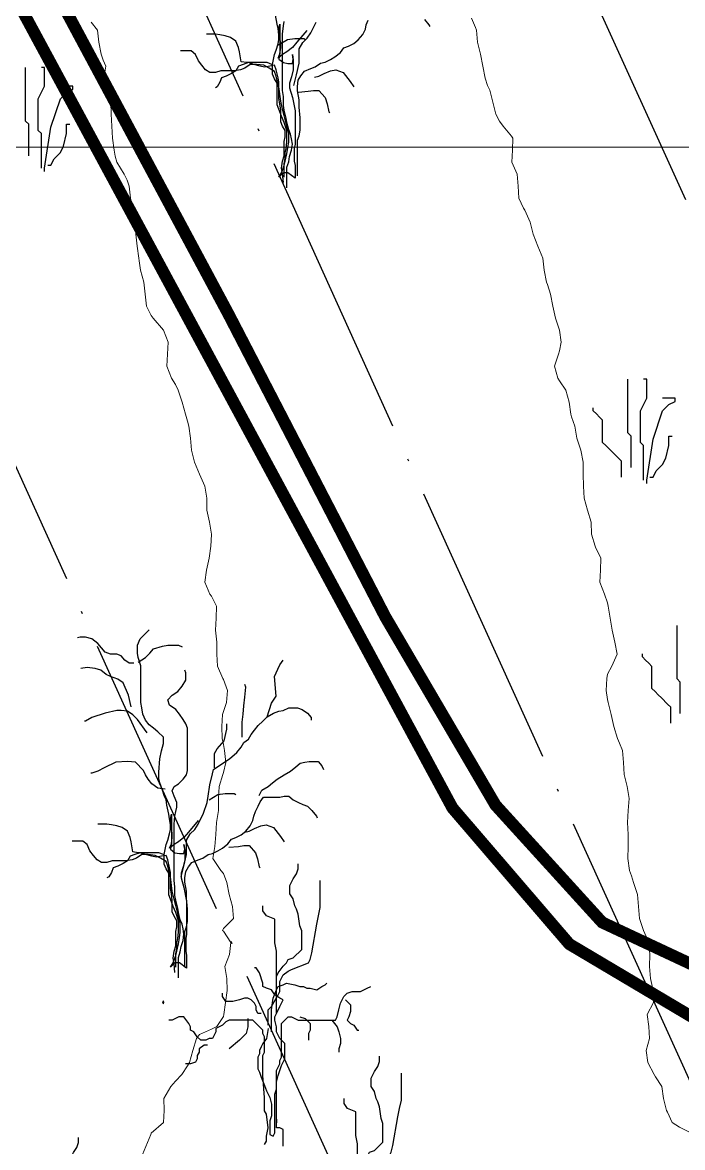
# Model space of a CAD drawing. Header units: centimetres. Extents: x 0 to 642158, y -847 to 649707.
# Drawn here: x 617072.88 to 617100.37, y 620845.7 to 620892.57 of the extents above; entities that cross this region are included whole.
import ezdxf

# ---------------------------------------------------------------- set-up
doc = ezdxf.new("R2010")
doc.units = ezdxf.units.CM
doc.header["$MEASUREMENT"] = 0
doc.linetypes.add('ACAD_ISO04W100', pattern=[30, 24, -3, 0, -3])
for name, color, linetype, lineweight in [('MEV_grille', 254, 'Continuous', 9), ('MEV_schema paysager_V', 7, 'Continuous', 20), ('MEV_vegetal_V', 7, 'Continuous', 25), ('WAL_topographie 0.5', 253, 'Continuous', 20)]:
    doc.layers.add(name, color=color, linetype=linetype, lineweight=lineweight)
doc.layers.add('MEV_schema paysager_Ha', color=7, linetype='Continuous', lineweight=25, transparency=0.13)
picture_1 = doc.add_image_def('image2.png', size_in_pixel=(6614, 11023))

# ---------------------------------------------------------------- blocks, each defined once
blk = doc.blocks.new('legende vegetal')
at = {"linetype": 'ACAD_ISO04W100', "ltscale": 0.5}
for points in [[(617100.411, 620884.99), (617067.216, 620958.2)], [(617100.688, 620848.054), (617053.555, 620952.006)], [(617093.335, 620827.948), (617039.497, 620946.687)]]:
    blk.add_lwpolyline(points, dxfattribs=at)
for points in [[(617073.049, 620886.832), (617073.049, 620888.145), (617072.918, 620888.276), (617072.918, 620890.509)], [(617073.574, 620886.306), (617073.574, 620887.751), (617073.443, 620887.882), (617073.443, 620889.195), (617073.706, 620889.721), (617073.706, 620890.509), (617073.574, 620890.509)], [(617073.706, 620886.175), (617073.706, 620886.306), (617073.968, 620888.013), (617074.363, 620889.195), (617074.625, 620889.458), (617074.888, 620889.589), (617074.888, 620889.721), (617074.363, 620889.721)], [(617073.837, 620886.438), (617073.968, 620886.438), (617074.1, 620886.7), (617074.363, 620886.963), (617074.494, 620887.225), (617074.625, 620887.751), (617074.625, 620888.145), (617074.757, 620888.145)], [(617098.132, 620873.838), (617098.132, 620875.151), (617098, 620875.282), (617098, 620877.515)], [(617098.657, 620873.313), (617098.657, 620874.757), (617098.526, 620874.888), (617098.526, 620876.202), (617098.789, 620876.727), (617098.789, 620877.515), (617098.657, 620877.515)], [(617098.789, 620873.181), (617098.789, 620873.313), (617099.051, 620875.02), (617099.445, 620876.202), (617099.708, 620876.464), (617099.971, 620876.596), (617099.971, 620876.727), (617099.445, 620876.727)], [(617097.738, 620873.444), (617097.738, 620874.1), (617097.606, 620874.232), (617097.344, 620874.494), (617097.212, 620874.626), (617097.081, 620874.757), (617096.949, 620874.888), (617096.949, 620875.808), (617096.818, 620875.939), (617096.687, 620876.07), (617096.555, 620876.202), (617096.555, 620876.333)], [(617098.92, 620873.444), (617099.051, 620873.444), (617099.183, 620873.706), (617099.445, 620873.969), (617099.577, 620874.232), (617099.708, 620874.757), (617099.708, 620875.151), (617099.84, 620875.151)], [(617100.183, 620863.586), (617100.183, 620864.899), (617100.052, 620865.031), (617100.052, 620867.263)], [(617099.789, 620863.192), (617099.789, 620863.849), (617099.657, 620863.98), (617099.395, 620864.243), (617099.263, 620864.374), (617099.132, 620864.505), (617099.001, 620864.637), (617099.001, 620865.556), (617098.869, 620865.687), (617098.738, 620865.818), (617098.606, 620865.95), (617098.606, 620866.081)]]:
    blk.add_lwpolyline(points)
at = {"layer": 'MEV_vegetal_V'}
for points in [[(617083.69, 620885.937), (617083.69, 620886.496), (617083.727, 620886.72), (617083.727, 620886.944), (617083.765, 620887.13), (617083.802, 620887.391), (617083.802, 620887.875), (617083.69, 620888.211), (617083.578, 620888.472), (617083.466, 620888.77), (617083.392, 620888.956), (617083.392, 620889.851), (617083.28, 620890.037), (617083.205, 620890.224), (617083.205, 620890.634), (617083.28, 620891.044), (617083.354, 620891.23), (617083.429, 620891.491), (617083.466, 620891.677), (617083.466, 620891.864), (617083.429, 620892.125), (617083.392, 620892.311), (617083.317, 620892.684)], [(617083.802, 620885.49), (617083.802, 620886.347), (617083.876, 620886.571), (617083.913, 620886.794), (617083.988, 620887.055), (617084.026, 620887.316), (617083.988, 620887.54), (617083.951, 620887.726), (617083.876, 620887.912), (617083.802, 620888.211), (617083.765, 620888.397), (617083.69, 620888.732), (617083.652, 620888.919), (617083.652, 620889.292), (617083.615, 620889.553), (617083.615, 620891.901), (617083.652, 620892.236), (617083.69, 620892.423)], [(617084.085, 620889.752), (617084.197, 620890.2), (617084.309, 620890.684), (617084.309, 620891.281), (617084.458, 620891.542), (617084.645, 620891.728), (617084.794, 620891.952), (617085.017, 620892.399)], [(617084.235, 620885.988), (617084.235, 620887.479), (617084.309, 620887.665), (617084.346, 620887.888), (617084.346, 620888.41), (617084.309, 620888.858), (617084.309, 620889.156), (617084.235, 620889.529), (617084.235, 620889.715), (617084.272, 620889.976), (617084.384, 620890.162), (617084.533, 620890.349), (617084.794, 620890.461), (617084.98, 620890.535), (617085.204, 620890.684), (617085.391, 620890.721), (617085.614, 620890.833), (617085.801, 620890.945), (617086.025, 620891.131), (617086.174, 620891.318), (617086.36, 620891.392), (617086.584, 620891.504), (617086.77, 620891.653), (617086.957, 620891.877), (617087.069, 620892.101), (617087.106, 620892.287), (617087.18, 620892.473)], [(617089.53, 620892.511), (617089.716, 620892.287), (617089.753, 620892.212)], [(617084.622, 620892.05), (617084.212, 620891.565), (617084.026, 620891.342), (617083.802, 620891.155), (617083.615, 620891.044), (617083.429, 620890.894), (617083.503, 620891.081), (617083.541, 620891.342), (617083.541, 620891.528), (617083.503, 620891.715), (617083.503, 620891.938), (617083.466, 620892.125), (617083.503, 620892.311), (617083.503, 620891.118), (617083.466, 620890.857), (617083.652, 620890.708), (617083.839, 620890.671), (617084.026, 620890.671), (617084.063, 620890.857), (617084.026, 620891.044), (617084.063, 620890.82), (617084.063, 620890.41), (617083.988, 620890.112), (617083.913, 620889.851), (617083.913, 620889.664), (617084.026, 620889.254), (617084.137, 620888.695), (617084.137, 620887.316), (617084.1, 620887.13), (617084.1, 620886.608), (617084.137, 620886.422), (617084.137, 620885.9), (617083.839, 620886.123), (617083.652, 620886.123), (617083.466, 620885.937), (617083.578, 620886.123), (617083.69, 620886.422), (617083.727, 620886.608), (617083.802, 620886.906), (617083.839, 620887.167), (617083.876, 620887.391), (617083.876, 620887.763), (617083.765, 620888.173), (617083.69, 620888.509), (617083.615, 620888.77), (617083.541, 620889.105), (617083.466, 620889.702), (617083.466, 620889.888), (617083.429, 620890.074), (617083.354, 620890.41), (617083.28, 620890.596), (617083.093, 620890.559), (617082.87, 620890.522), (617082.683, 620890.559), (617082.422, 620890.634), (617082.198, 620890.708), (617081.975, 620890.634), (617081.788, 620890.559), (617081.676, 620890.373), (617081.49, 620890.261), (617081.266, 620890.149), (617081.08, 620890.074), (617081.005, 620889.888), (617080.893, 620889.702), (617080.818, 620889.664)], [(617083.168, 620890.634), (617082.981, 620890.708), (617082.124, 620890.708), (617081.9, 620890.745), (617081.826, 620891.155), (617081.788, 620891.342), (617081.676, 620891.603), (617081.452, 620891.752), (617081.229, 620891.826), (617081.005, 620891.864), (617080.818, 620891.901), (617080.446, 620891.901)], [(617083.455, 620891.451), (617083.828, 620891.675), (617084.126, 620891.712), (617084.499, 620891.712), (617084.574, 620891.675)], [(617083.652, 620885.713), (617083.615, 620886.086), (617083.578, 620886.31), (617083.615, 620886.608), (617083.69, 620886.832), (617083.69, 620887.428), (617083.727, 620887.614), (617083.727, 620887.875), (617083.615, 620888.062), (617083.541, 620888.248), (617083.541, 620888.732), (617083.503, 620888.993), (617083.466, 620889.217), (617083.466, 620889.664), (617083.392, 620889.963), (617083.354, 620890.149), (617083.28, 620890.335), (617083.056, 620890.484), (617082.832, 620890.596), (617082.534, 620890.634), (617082.273, 620890.634), (617082.049, 620890.484), (617081.863, 620890.41), (617081.602, 620890.373), (617081.042, 620890.373), (617080.818, 620890.298), (617080.595, 620890.298), (617080.408, 620890.41), (617080.259, 620890.596), (617080.11, 620890.783), (617079.998, 620891.044), (617079.812, 620891.193), (617079.364, 620891.193)], [(617084.947, 620890.109), (617085.133, 620890.146), (617085.357, 620890.258), (617085.618, 620890.37), (617085.842, 620890.407), (617086.14, 620890.295), (617086.438, 620889.923), (617086.587, 620889.699)], [(617084.276, 620889.475), (617084.686, 620889.513), (617084.909, 620889.55), (617085.133, 620889.55), (617085.394, 620889.252), (617085.469, 620888.991), (617085.543, 620888.655), (617085.581, 620888.618)], [(617077.422, 620865.695), (617077.235, 620865.695), (617077.049, 620865.807), (617076.899, 620865.993), (617076.713, 620866.068), (617076.452, 620866.068), (617076.228, 620866.143), (617075.93, 620866.515), (617075.669, 620866.702), (617075.408, 620866.776), (617075.184, 620866.776), (617075.072, 620866.739)], [(617079.174, 620853.022), (617079.174, 620853.581), (617079.211, 620853.805), (617079.211, 620854.028), (617079.249, 620854.215), (617079.286, 620854.476), (617079.286, 620854.96), (617079.174, 620855.295), (617079.062, 620855.556), (617078.95, 620855.855), (617078.876, 620856.041), (617078.876, 620856.936), (617078.764, 620857.122), (617078.689, 620857.308), (617078.689, 620857.718), (617078.764, 620858.128), (617078.839, 620858.315), (617078.913, 620858.576), (617078.95, 620858.762), (617078.95, 620858.949), (617078.913, 620859.209), (617078.876, 620859.396), (617078.801, 620859.769), (617078.764, 620859.992), (617078.689, 620860.179), (617078.615, 620860.402), (617078.503, 620860.701), (617078.465, 620860.887), (617078.465, 620861.148), (617078.503, 620861.707), (617078.578, 620862.042), (617078.652, 620862.341), (617078.652, 620862.602), (617078.428, 620862.825), (617078.242, 620862.974), (617078.055, 620863.123), (617077.906, 620863.31), (617077.794, 620863.571), (617077.757, 620863.832), (617077.72, 620864.055), (617077.72, 620865.583), (617077.608, 620865.919), (617077.57, 620866.105), (617077.57, 620866.441), (617077.683, 620866.702), (617077.906, 620866.925), (617078.055, 620867.074)], [(617077.608, 620865.732), (617077.906, 620865.919), (617078.093, 620866.105), (617078.242, 620866.292), (617078.615, 620866.403), (617078.839, 620866.441), (617079.286, 620866.441), (617079.435, 620866.366)], [(617077.31, 620863.869), (617077.198, 620864.354), (617076.974, 620864.875), (617076.75, 620865.024), (617076.452, 620865.136), (617076.265, 620865.211), (617076.042, 620865.397), (617075.818, 620865.472), (617075.483, 620865.509), (617075.221, 620865.472)], [(617079.286, 620852.575), (617079.286, 620853.432), (617079.36, 620853.656), (617079.398, 620853.879), (617079.473, 620854.14), (617079.51, 620854.401), (617079.473, 620854.625), (617079.435, 620854.811), (617079.36, 620854.997), (617079.286, 620855.295), (617079.249, 620855.482), (617079.174, 620855.817), (617079.137, 620856.004), (617079.137, 620856.376), (617079.099, 620856.637), (617079.099, 620858.986), (617079.137, 620859.321), (617079.174, 620859.508), (617079.211, 620859.694), (617079.211, 620859.88), (617079.099, 620860.141), (617079.025, 620860.365), (617079.099, 620860.551), (617079.286, 620860.663), (617079.473, 620860.85), (617079.622, 620861.036), (617079.659, 620861.222), (617079.659, 620862.974), (617079.584, 620863.161), (617079.473, 620863.347), (617079.323, 620863.571), (617079.174, 620863.757), (617078.913, 620863.944), (617078.839, 620864.167), (617079.025, 620864.354), (617079.249, 620864.503), (617079.435, 620864.726), (617079.584, 620864.987), (617079.584, 620865.285), (617079.547, 620865.397)], [(617082.978, 620863.459), (617083.164, 620864.018), (617083.35, 620864.316), (617083.276, 620865.136), (617083.425, 620865.434), (617083.5, 620865.621), (617083.649, 620865.807)], [(617081.933, 620862.602), (617081.933, 620863.235), (617081.971, 620863.571), (617082.008, 620863.906), (617082.045, 620864.279), (617082.083, 620864.689), (617082.045, 620864.801)], [(617077.981, 620862.788), (617077.57, 620863.347), (617077.384, 620863.534), (617077.16, 620863.683), (617076.899, 620863.72), (617076.713, 620863.72), (617076.228, 620863.608), (617075.669, 620863.422), (617075.408, 620863.273), (617075.37, 620863.273)], [(617079.398, 620856.787), (617079.51, 620857.234), (617079.622, 620857.718), (617079.622, 620858.315), (617079.771, 620858.576), (617079.957, 620858.762), (617080.106, 620858.986), (617080.33, 620859.433), (617080.479, 620859.88), (617080.517, 620860.141), (617080.591, 620860.626), (617080.703, 620861.073), (617080.74, 620861.26), (617080.964, 620861.409), (617081.411, 620861.707), (617081.71, 620861.968), (617081.896, 620862.192), (617082.008, 620862.378), (617082.194, 620862.527), (617082.306, 620862.713), (617082.455, 620862.9), (617082.605, 620863.086), (617082.791, 620863.273), (617082.978, 620863.459), (617083.239, 620863.608), (617083.462, 620863.683), (617083.649, 620863.72), (617083.873, 620863.832), (617084.245, 620863.832), (617084.432, 620863.757), (617084.655, 620863.608), (617084.805, 620863.422), (617084.805, 620863.31)], [(617080.778, 620861.334), (617080.778, 620861.931), (617080.889, 620862.117), (617081.188, 620862.453), (617081.299, 620862.937), (617081.299, 620863.161)], [(617078.727, 620860.44), (617078.428, 620860.477), (617078.167, 620860.663), (617078.018, 620860.85), (617077.906, 620861.036), (617077.832, 620861.222), (617077.496, 620861.558), (617077.16, 620861.595), (617076.676, 620861.558), (617076.191, 620861.334), (617075.93, 620861.185), (617075.669, 620861.111), (617075.632, 620861.111)], [(617082.642, 620860.179), (617082.754, 620860.402), (617083.015, 620860.551), (617083.201, 620860.701), (617083.388, 620860.85), (617083.686, 620861.036), (617083.947, 620861.185), (617084.171, 620861.371), (617084.357, 620861.521), (617084.544, 620861.558), (617084.73, 620861.595), (617085.103, 620861.595), (617085.252, 620861.409), (617085.327, 620861.26)], [(617080.554, 620859.992), (617080.927, 620860.216), (617081.225, 620860.253), (617081.598, 620860.253), (617081.673, 620860.216)], [(617079.547, 620853.022), (617079.547, 620854.513), (617079.622, 620854.699), (617079.659, 620854.923), (617079.659, 620855.445), (617079.622, 620855.892), (617079.622, 620856.19), (617079.547, 620856.563), (617079.547, 620856.749), (617079.584, 620857.01), (617079.696, 620857.197), (617079.845, 620857.383), (617080.106, 620857.495), (617080.293, 620857.569), (617080.517, 620857.718), (617080.703, 620857.756), (617080.927, 620857.868), (617081.113, 620857.979), (617081.337, 620858.166), (617081.486, 620858.352), (617081.673, 620858.427), (617081.896, 620858.539), (617082.083, 620858.688), (617082.269, 620858.911), (617082.381, 620859.135), (617082.418, 620859.321), (617082.493, 620859.508), (617082.605, 620859.731), (617082.679, 620859.918), (617082.828, 620860.104), (617083.5, 620860.104), (617083.686, 620860.141), (617083.873, 620860.141), (617084.059, 620859.992), (617084.283, 620859.88), (617084.469, 620859.806), (617084.655, 620859.731), (617084.842, 620859.545), (617085.028, 620859.321), (617085.066, 620859.247)], [(617080.106, 620859.135), (617079.696, 620858.65), (617079.51, 620858.427), (617079.286, 620858.24), (617079.099, 620858.128), (617078.913, 620857.979), (617078.988, 620858.166), (617079.025, 620858.427), (617079.025, 620858.613), (617078.988, 620858.799), (617078.988, 620859.023), (617078.95, 620859.209), (617078.988, 620859.396), (617078.988, 620858.203), (617078.95, 620857.942), (617079.137, 620857.793), (617079.323, 620857.756), (617079.51, 620857.756), (617079.547, 620857.942), (617079.51, 620858.128), (617079.547, 620857.905), (617079.547, 620857.495), (617079.473, 620857.197), (617079.398, 620856.936), (617079.398, 620856.749), (617079.51, 620856.339), (617079.622, 620855.78), (617079.622, 620854.401), (617079.584, 620854.215), (617079.584, 620853.693), (617079.622, 620853.507), (617079.622, 620852.985), (617079.323, 620853.208), (617079.137, 620853.208), (617078.95, 620853.022), (617079.062, 620853.208), (617079.174, 620853.507), (617079.211, 620853.693), (617079.286, 620853.991), (617079.323, 620854.252), (617079.36, 620854.476), (617079.36, 620854.848), (617079.249, 620855.258), (617079.174, 620855.594), (617079.099, 620855.855), (617079.025, 620856.19), (617078.95, 620856.787), (617078.95, 620856.973), (617078.913, 620857.159), (617078.839, 620857.495), (617078.764, 620857.681), (617078.578, 620857.644), (617078.354, 620857.607), (617078.167, 620857.644), (617077.906, 620857.718), (617077.683, 620857.793), (617077.459, 620857.718), (617077.272, 620857.644), (617077.16, 620857.457), (617076.974, 620857.346), (617076.75, 620857.234), (617076.564, 620857.159), (617076.489, 620856.973), (617076.378, 620856.787), (617076.303, 620856.749)], [(617078.652, 620857.718), (617078.465, 620857.793), (617077.608, 620857.793), (617077.384, 620857.83), (617077.31, 620858.24), (617077.272, 620858.427), (617077.16, 620858.688), (617076.937, 620858.837), (617076.713, 620858.911), (617076.489, 620858.949), (617076.303, 620858.986), (617075.93, 620858.986)], [(617082.045, 620858.65), (617082.232, 620858.688), (617082.455, 620858.799), (617082.717, 620858.911), (617082.94, 620858.949), (617083.239, 620858.837), (617083.537, 620858.464), (617083.686, 620858.24)], [(617079.137, 620852.798), (617079.099, 620853.171), (617079.062, 620853.395), (617079.099, 620853.693), (617079.174, 620853.917), (617079.174, 620854.513), (617079.211, 620854.699), (617079.211, 620854.96), (617079.099, 620855.146), (617079.025, 620855.333), (617079.025, 620855.817), (617078.988, 620856.078), (617078.95, 620856.302), (617078.95, 620856.749), (617078.876, 620857.047), (617078.839, 620857.234), (617078.764, 620857.42), (617078.54, 620857.569), (617078.316, 620857.681), (617078.018, 620857.718), (617077.757, 620857.718), (617077.533, 620857.569), (617077.347, 620857.495), (617077.086, 620857.457), (617076.527, 620857.457), (617076.303, 620857.383), (617076.079, 620857.383), (617075.893, 620857.495), (617075.744, 620857.681), (617075.594, 620857.868), (617075.483, 620858.128), (617075.296, 620858.278), (617074.849, 620858.278)], [(617081.374, 620858.017), (617081.784, 620858.054), (617082.008, 620858.091), (617082.232, 620858.091), (617082.493, 620857.793), (617082.568, 620857.532), (617082.642, 620857.197), (617082.679, 620857.159)], [(617083.362, 620851.1), (617083.362, 620852.641), (617083.433, 620852.781), (617083.643, 620853.061), (617083.783, 620853.202), (617083.853, 620853.342), (617084.063, 620853.412), (617084.414, 620853.762), (617084.414, 620854.533), (617084.344, 620854.743), (617084.274, 620855.234), (617084.203, 620855.444), (617084.133, 620855.584), (617084.063, 620855.864), (617083.923, 620856.074), (617083.923, 620856.425), (617084.063, 620856.705), (617084.203, 620856.915), (617084.274, 620857.125), (617084.274, 620857.335)], [(617083.012, 620850.609), (617083.012, 620851.24), (617083.152, 620851.38), (617083.433, 620851.87), (617083.503, 620852.011), (617083.503, 620852.431), (617083.573, 620852.571), (617083.643, 620852.711), (617083.853, 620852.851), (617083.993, 620852.921), (617084.694, 620853.202), (617084.764, 620853.342), (617084.834, 620853.622), (617085.045, 620854.813), (617085.115, 620855.164), (617085.185, 620855.514), (617085.185, 620856.635)], [(617083.362, 620852.641), (617083.362, 620853.692), (617083.292, 620854.042), (617083.292, 620855.023), (617082.942, 620855.164), (617082.802, 620855.374), (617082.802, 620855.584)], [(617083.012, 620850.469), (617082.942, 620850.049), (617082.802, 620849.839), (617082.732, 620849.698), (617082.662, 620849.558), (617082.662, 620849.418), (617082.591, 620849.278), (617082.591, 620848.787), (617082.662, 620848.647), (617082.732, 620848.437), (617082.872, 620848.087), (617082.942, 620847.877), (617083.082, 620847.596), (617083.152, 620847.316), (617083.152, 620846.826), (617083.082, 620846.615), (617083.082, 620846.055), (617083.222, 620845.985), (617083.292, 620846.125), (617083.292, 620847.737), (617083.362, 620847.947), (617083.362, 620848.227), (617083.433, 620848.507), (617083.573, 620848.928), (617083.713, 620849.208), (617083.713, 620849.839), (617083.503, 620850.049), (617083.362, 620850.329), (617083.362, 620850.539), (617083.292, 620850.819), (617083.292, 620850.96), (617083.362, 620851.1), (617083.503, 620851.38), (617083.573, 620851.52), (617083.643, 620851.66), (617083.503, 620851.73), (617083.292, 620851.87), (617083.152, 620852.081), (617082.942, 620852.151), (617082.802, 620852.221), (617082.802, 620852.361), (617082.662, 620852.781), (617082.521, 620852.992), (617082.451, 620852.992)], [(617083.152, 620850.329), (617083.152, 620851.24), (617083.222, 620851.73), (617083.362, 620852.081), (617083.433, 620852.221), (617083.643, 620852.291), (617083.783, 620852.361), (617084.133, 620852.291), (617084.344, 620852.221), (617084.484, 620852.221), (617084.624, 620852.151), (617084.764, 620852.151), (617085.045, 620852.081), (617085.255, 620852.221), (617085.395, 620852.291), (617085.465, 620852.361)], [(617082.732, 620851.1), (617082.591, 620851.1), (617082.521, 620851.24), (617082.521, 620851.38), (617082.451, 620851.52), (617082.311, 620851.66), (617082.171, 620851.73), (617082.031, 620851.73), (617081.821, 620851.66), (617081.54, 620851.59), (617081.26, 620851.59), (617081.12, 620851.8), (617081.12, 620851.94)], [(617083.643, 620845.565), (617083.643, 620846.265), (617083.503, 620846.335), (617083.362, 620846.335), (617083.362, 620846.686), (617083.362, 620846.545), (617083.362, 620848.718), (617083.503, 620848.998), (617083.503, 620849.138), (617083.573, 620849.278), (617083.573, 620850.679), (617083.713, 620850.819), (617083.853, 620850.96), (617083.993, 620850.96), (617084.133, 620850.889), (617084.274, 620850.819), (617085.816, 620850.819), (617085.886, 620850.96), (617085.956, 620851.24), (617086.026, 620851.52), (617086.096, 620851.66), (617086.166, 620851.8), (617086.306, 620851.94), (617086.517, 620852.011), (617086.867, 620852.011), (617087.147, 620852.151), (617087.288, 620852.221)], [(617086.236, 620851.66), (617086.446, 620851.45), (617086.446, 620851.17), (617086.376, 620850.96), (617086.306, 620850.819), (617086.446, 620850.679), (617086.587, 620850.609), (617086.727, 620850.399), (617086.797, 620850.399)], [(617082.872, 620845.634), (617082.942, 620845.775), (617082.942, 620845.985), (617083.012, 620846.335), (617082.942, 620846.896), (617082.872, 620847.036), (617082.872, 620847.596), (617082.802, 620848.507), (617082.802, 620849.348), (617082.872, 620849.488), (617082.872, 620850.119), (617082.802, 620850.259), (617082.802, 620850.399), (617082.662, 620850.539), (617082.521, 620850.679), (617082.381, 620850.819), (617081.4, 620850.819), (617081.26, 620850.749), (617081.12, 620850.609), (617080.979, 620850.539), (617080.839, 620850.469), (617080.839, 620850.329), (617080.769, 620850.189), (617080.699, 620850.049), (617080.559, 620850.049), (617080.419, 620849.979), (617080.208, 620849.979), (617080.068, 620850.119), (617079.928, 620850.329), (617079.788, 620850.399), (617079.788, 620850.539), (617079.718, 620850.679), (617079.507, 620850.96), (617079.297, 620850.96), (617079.157, 620850.889), (617079.017, 620850.819), (617078.876, 620850.819)], [(617082.171, 620850.889), (617082.171, 620850.539), (617082.101, 620850.259), (617081.821, 620849.979), (617081.4, 620849.628)], [(617084.344, 620850.96), (617084.554, 620850.889), (617084.764, 620850.679), (617084.764, 620850.399), (617084.694, 620850.259), (617084.694, 620849.979)], [(617084.975, 620850.819), (617085.676, 620850.819), (617085.886, 620850.539), (617085.956, 620850.329), (617086.026, 620850.049), (617086.026, 620849.839), (617085.956, 620849.628), (617085.956, 620849.488)], [(617080.489, 620849.768), (617080.348, 620849.768), (617080.138, 620849.628), (617080.138, 620849.488), (617080.068, 620849.348), (617080.068, 620849.208), (617079.998, 620849.068), (617079.788, 620848.998), (617079.577, 620848.998)], [(617086.743, 620843.073), (617086.743, 620844.615), (617086.813, 620844.755), (617087.023, 620845.035), (617087.164, 620845.175), (617087.234, 620845.316), (617087.444, 620845.385), (617087.795, 620845.736), (617087.795, 620846.507), (617087.724, 620846.717), (617087.654, 620847.207), (617087.584, 620847.417), (617087.514, 620847.558), (617087.444, 620847.838), (617087.304, 620848.048), (617087.304, 620848.398), (617087.444, 620848.679), (617087.584, 620848.889), (617087.654, 620849.099), (617087.654, 620849.309)], [(617086.393, 620842.583), (617086.393, 620843.213), (617086.533, 620843.354), (617086.813, 620843.844), (617086.883, 620843.984), (617086.883, 620844.405), (617086.953, 620844.545), (617087.023, 620844.685), (617087.234, 620844.825), (617087.374, 620844.895), (617088.075, 620845.175), (617088.145, 620845.316), (617088.215, 620845.596), (617088.425, 620846.787), (617088.495, 620847.137), (617088.566, 620847.487), (617088.566, 620848.609)], [(617086.743, 620844.615), (617086.743, 620845.666), (617086.673, 620846.016), (617086.673, 620846.997), (617086.322, 620847.137), (617086.182, 620847.347), (617086.182, 620847.558)], [(617074.206, 620839.694), (617074.206, 620841.235), (617074.276, 620841.376), (617074.486, 620841.656), (617074.626, 620841.796), (617074.697, 620841.936), (617074.907, 620842.006), (617075.258, 620842.356), (617075.258, 620843.127), (617075.187, 620843.337), (617075.117, 620843.828), (617075.047, 620844.038), (617074.977, 620844.178), (617074.907, 620844.458), (617074.767, 620844.669), (617074.767, 620845.019), (617074.907, 620845.299), (617075.047, 620845.509), (617075.117, 620845.72), (617075.117, 620845.93)]]:
    blk.add_lwpolyline(points, dxfattribs=at)
blk = doc.blocks.new('*U114')
at = {"layer": 'MEV_grille', "transparency": 33554687}
blk.add_lwpolyline([(-1338.461, 0), (1338.461, 0)], dxfattribs=at)
blk = doc.blocks.new('*U115')
at = {"layer": 'MEV_grille', "color": 0, "linetype": 'ByBlock', "lineweight": -2, "transparency": 16777216}
blk.add_blockref('*U114', (0, -1500), dxfattribs=at)

msp = doc.modelspace()

# ---------------------------------------------------------------- hatches: boundary and pattern name
at = {"layer": 'MEV_schema paysager_Ha', "transparency": 33554687}
h = msp.add_hatch(dxfattribs=at)
h.set_pattern_fill('AR-CONC', color=256, angle=180)
h.set_pattern_definition([(230, (-1675.227, 123.2765), (-7.172601826, 0.62752135), [0.75, -8.25]), (175, (-1675.227, 123.2765), (1.387513336, -7.52192134), [0.6, -6.6]), (280.4514445, (-1675.8244, 123.329), (-5.78508847, -6.89439991), [0.63740192, -7.01142112]), (226.1842, (-1675.227, 121.2765), (-10.67241331, 1.65519281), [1.125, -12.375]), (276.6356355, (-1676.116, 121.414), (-9.34661946, -9.74118601), [0.95610342, -10.5171376]), (171.184164, (-1675.227, 121.277), (-9.34661945, -9.741186), [0.9, -9.90000001]), (201, (-1676.227, 121.7765), (-5.96907052, 4.026188907), [0.75, -8.25]), (146, (-1676.227, 121.7765), (-2.43315332, -7.25150045), [0.6, -6.6]), (251.4514447, (-1676.724, 122.112), (-8.40222377, -3.22531153), [0.6374019, -7.01142112]), (217.5, (-1675.2267, 123.2765), (-0.121598553, -3.328938538), [0, -6.52, 0, -6.7, 0, -6.625]), (187.5, (-1675.2267, 123.2765), (-2.630695374, -3.944117119), [0, -3.82, 0, -6.37, 0, -2.525]), (147.5, (-1672.9967, 123.2765), (-5.338224362, 0.225548717), [0, -2.5, 0, -7.8, 0, -10.35]), (137.5, (-1671.9967, 123.2765), (-5.831861693, -1.001049823), [0, -3.25, 0, -5.18, 0, -7.35])])
edge = h.paths.add_edge_path()
edge.add_line((617121.976, 620796.785), (617116.058, 620796.437))
edge.add_line((617116.058, 620796.437), (617105.963, 620797.481))
edge.add_line((617105.963, 620797.481), (617097.26, 620799.569))
edge.add_line((617097.26, 620799.569), (617084.032, 620804.675))
edge.add_line((617084.032, 620804.675), (617074.517, 620808.156))
edge.add_line((617074.517, 620808.156), (617071.268, 620810.361))
edge.add_line((617071.268, 620810.361), (617068.035, 620815.249))
edge.add_line((617068.035, 620815.249), (617064.74, 620822.031))
edge.add_line((617064.74, 620822.031), (617058.58, 620835.061))
edge.add_line((617058.58, 620835.061), (617054.406, 620845.682))
edge.add_line((617054.406, 620845.682), (617050.113, 620855.788))
edge.add_line((617050.113, 620855.788), (617045.999, 620866.351))
edge.add_line((617045.999, 620866.351), (617039.9, 620880.234))
edge.add_line((617039.9, 620880.234), (617033.652, 620896.308))
edge.add_line((617033.652, 620896.308), (617025.229, 620915.529))
edge.add_line((617025.229, 620915.529), (617016.633, 620934.812))
edge.add_line((617016.633, 620934.812), (617010.519, 620947.98))
edge.add_line((617010.519, 620947.98), (617007.218, 620955.828))
edge.add_line((617007.218, 620955.828), (617006.52, 620959.235))
edge.add_line((617006.52, 620959.235), (617008.724, 620965.501))
edge.add_line((617008.724, 620965.501), (617011.045, 620971.651))
edge.add_line((617011.045, 620971.651), (617007.564, 620972.231))
edge.add_line((617007.564, 620972.231), (617005.823, 620968.054))
edge.add_line((617005.823, 620968.054), (617003.516, 620963.511))
edge.add_arc((617021.194, 620957.62), 18.633, 161.5689, 193.1272)
edge.add_line((617003.047, 620953.388), (617005.585, 620947.723))
edge.add_line((617005.585, 620947.723), (617013.167, 620930.996))
edge.add_line((617013.167, 620930.996), (617022.942, 620907.238))
edge.add_line((617022.942, 620907.238), (617027.498, 620897.228))
edge.add_line((617027.498, 620897.228), (617030.865, 620889.78))
edge.add_line((617030.865, 620889.78), (617036.107, 620876.701))
edge.add_line((617036.107, 620876.701), (617043.655, 620861.585))
edge.add_line((617043.655, 620861.585), (617046.557, 620854.81))
edge.add_line((617046.557, 620854.81), (617048.998, 620848.669))
edge.add_line((617048.998, 620848.669), (617052.461, 620839.281))
edge.add_line((617052.461, 620839.281), (617057.299, 620827.332))
edge.add_line((617057.299, 620827.332), (617062.853, 620815.779))
edge.add_line((617062.853, 620815.779), (617071.7, 620800.2))
edge.add_line((617071.7, 620800.2), (617077.519, 620790.622))
edge.add_line((617077.519, 620790.622), (617081.641, 620781.651))
edge.add_line((617081.641, 620781.651), (617084.066, 620779.105))
edge.add_line((617084.066, 620779.105), (617105.15, 620789.126))
edge.add_line((617105.15, 620789.126), (617121.976, 620796.785))

# ---------------------------------------------------------------- linework, layer by layer
at = {"layer": 'MEV_schema paysager_V', "color": 60, "const_width": 0.5}
for points in [[(617031.788, 620956.038), (617037.219, 620955.133), (617041.18, 620952.305), (617045.254, 620947.893), (617049.328, 620940.993), (617057.815, 620924.816), (617073.618, 620895.074), (617081.471, 620880.409), (617087.991, 620867.818), (617092.585, 620859.968), (617097.03, 620855.08), (617101.004, 620853.218), (617106.388, 620852.437), (617112.417, 620852.694), (617116.34, 620854.001), (617120.916, 620857.922)], [(617032.265, 620954.219), (617037.171, 620953.198), (617041.817, 620949.107), (617045.698, 620943.464), (617090.792, 620859.849), (617095.659, 620854.178), (617100.925, 620851.051), (617106.559, 620850.319), (617111.483, 620850.734), (617116.526, 620851.947), (617121.289, 620855.495), (617123.437, 620857.736)]]:
    msp.add_lwpolyline(points, dxfattribs=at)
at = {"layer": 'WAL_topographie 0.5'}
for points in [[(617075.75, 620892.583), (617076.011, 620892.25), (617076.063, 620891.75), (617076.163, 620891.25), (617076.25, 620891), (617076.35, 620890.75), (617076.276, 620890.25), (617076.389, 620889.75), (617076.559, 620889.25), (617076.578, 620888.75), (617076.607, 620888.25), (617076.632, 620887.75), (617076.699, 620887.25), (617076.75, 620887), (617076.819, 620886.75), (617077.125, 620886.25), (617077.25, 620886), (617077.333, 620885.75), (617077.386, 620885.25), (617077.484, 620884.75), (617077.579, 620884.25), (617077.6, 620883.75), (617077.662, 620883.25), (617077.736, 620882.75), (617077.75, 620882.65), (617077.804, 620882.25), (617077.94, 620881.75), (617078, 620881.25), (617078.044, 620880.75), (617078.25, 620880.361), (617078.333, 620880.25), (617078.75, 620879.75), (617078.75, 620879.75), (617078.956, 620879.25), (617078.93, 620878.75), (617078.89, 620878.25), (617079.089, 620877.75), (617079.25, 620877.485), (617079.371, 620877.25), (617079.529, 620876.75), (617079.676, 620876.25), (617079.75, 620875.964), (617079.806, 620875.75), (617079.879, 620875.25), (617079.929, 620874.75), (617080.053, 620874.25), (617080.25, 620873.75), (617080.25, 620873.75), (617080.472, 620873.25), (617080.565, 620872.75), (617080.562, 620872.25), (617080.671, 620871.75), (617080.75, 620871.25), (617080.75, 620871.25), (617080.75, 620871.249), (617080.727, 620870.75), (617080.661, 620870.25), (617080.553, 620869.75), (617080.476, 620869.25), (617080.685, 620868.75), (617080.75, 620868.671), (617080.961, 620868.25), (617080.946, 620867.75), (617080.926, 620867.25), (617080.974, 620866.75), (617080.979, 620866.25), (617081.007, 620865.75), (617081.231, 620865.25), (617081.25, 620865.204), (617081.429, 620864.75), (617081.386, 620864.25), (617081.25, 620863.875), (617081.213, 620863.75), (617081.183, 620863.25), (617081.194, 620862.75), (617081.25, 620862.5), (617081.304, 620862.25), (617081.354, 620861.75), (617081.25, 620861.321), (617081.23, 620861.25), (617081.078, 620860.75), (617081.047, 620860.25), (617081.042, 620859.75), (617080.962, 620859.25), (617080.94, 620858.75), (617080.896, 620858.25), (617080.806, 620857.75), (617081.15, 620857.25), (617081.25, 620857.125), (617081.391, 620856.75), (617081.487, 620856.25), (617081.635, 620855.75), (617081.666, 620855.25), (617081.25, 620854.834), (617081.208, 620854.75), (617081.25, 620854.712), (617081.566, 620854.25), (617081.5, 620853.75), (617081.308, 620853.25), (617081.396, 620852.75), (617081.404, 620852.25), (617081.337, 620851.75), (617081.274, 620851.25), (617081.25, 620851.167), (617080.972, 620850.75), (617080.75, 620850.632), (617080.25, 620850.417), (617080.13, 620850.25), (617079.981, 620849.75), (617079.844, 620849.25), (617079.75, 620849.1), (617079.517, 620848.75), (617079.25, 620848.464), (617079.062, 620848.25), (617078.776, 620847.75), (617078.788, 620847.25), (617078.75, 620846.75), (617078.75, 620846.75), (617078.25, 620846.296), (617078.224, 620846.25), (617078.025, 620845.75), (617077.809, 620845.25)], [(617091.591, 620892.75), (617091.75, 620892.361), (617091.79, 620892.25), (617091.833, 620891.75), (617091.955, 620891.25), (617092.056, 620890.75), (617092.157, 620890.25), (617092.25, 620889.942), (617092.343, 620889.75), (617092.47, 620889.25), (617092.596, 620888.75), (617092.75, 620888.464), (617092.9, 620888.25), (617093.25, 620887.838), (617093.308, 620887.75), (617093.292, 620887.25), (617093.272, 620886.75), (617093.49, 620886.25), (617093.526, 620885.75), (617093.559, 620885.25), (617093.75, 620884.844), (617093.8, 620884.75), (617094.031, 620884.25), (617094.15, 620883.75), (617094.25, 620883.5), (617094.354, 620883.25), (617094.56, 620882.75), (617094.607, 620882.25), (617094.708, 620881.75), (617094.75, 620881.659), (617094.879, 620881.25), (617094.971, 620880.75), (617095.083, 620880.25), (617095.25, 620879.75), (617095.25, 620879.75), (617095.314, 620879.25), (617095.25, 620878.893), (617095.213, 620878.75), (617095.036, 620878.25), (617095.179, 620877.75), (617095.25, 620877.639), (617095.519, 620877.25), (617095.65, 620876.75), (617095.724, 620876.25), (617095.75, 620876.15), (617095.893, 620875.75), (617095.977, 620875.25), (617096.141, 620874.75), (617096.236, 620874.25), (617096.239, 620873.75), (617096.25, 620873.251), (617096.25, 620873.25), (617096.283, 620872.75), (617096.423, 620872.25), (617096.57, 620871.75), (617096.578, 620871.25), (617096.734, 620870.75), (617096.75, 620870.721), (617096.966, 620870.25), (617096.96, 620869.75), (617096.935, 620869.25), (617097.118, 620868.75), (617097.25, 620868.393), (617097.28, 620868.25), (617097.357, 620867.75), (617097.444, 620867.25), (617097.558, 620866.75), (617097.659, 620866.25), (617097.432, 620865.75), (617097.25, 620865.417), (617097.219, 620865.25), (617097.196, 620864.75), (617097.25, 620864.375), (617097.272, 620864.25), (617097.398, 620863.75), (617097.509, 620863.25), (617097.667, 620862.75), (617097.75, 620862.55), (617097.881, 620862.25), (617097.923, 620861.75), (617097.94, 620861.25), (617098.063, 620860.75), (617098.15, 620860.25), (617098.107, 620859.75), (617098.083, 620859.25), (617098.115, 620858.75), (617098.104, 620858.25), (617098.091, 620857.75), (617098.167, 620857.25), (617098.25, 620857.028), (617098.339, 620856.75), (617098.5, 620856.25), (617098.542, 620855.75), (617098.583, 620855.25), (617098.75, 620854.75), (617098.75, 620854.75), (617098.97, 620854.25), (617099.016, 620853.75), (617099, 620853.25), (617099.045, 620852.75), (617099.156, 620852.25), (617099.159, 620851.75), (617098.897, 620851.25), (617098.977, 620850.75), (617099, 620850.25), (617098.863, 620849.75), (617098.932, 620849.25), (617099.194, 620848.75), (617099.25, 620848.643), (617099.512, 620848.25), (617099.583, 620847.75), (617099.706, 620847.25), (617099.75, 620847.173), (617099.946, 620846.75), (617100.25, 620846.557), (617100.75, 620846.298)], [(617078.75, 620851.694), (617078.774, 620851.75), (617078.75, 620851.812), (617078.717, 620851.75), (617078.75, 620851.694)]]:
    msp.add_lwpolyline(points, dxfattribs=at)

# ---------------------------------------------------------------- block references
at = {"layer": 'MEV_grille', "transparency": 33554687}
msp.add_blockref('*U115', (616669.481, 622387.381), dxfattribs=at)
at = {"layer": 'MEV_vegetal_V'}
msp.add_blockref('legende vegetal', (0.098, 0.193), dxfattribs=at)

# ---------------------------------------------------------------- pictures from other files: only their frames are drawn
image = msp.add_image(picture_1, insert=(616830.845, 620745.783), size_in_units=(429.466, 715.756), dxfattribs=dict(brightness=75))
image.dxf.flags = 7

doc.saveas('drawing.dxf')
